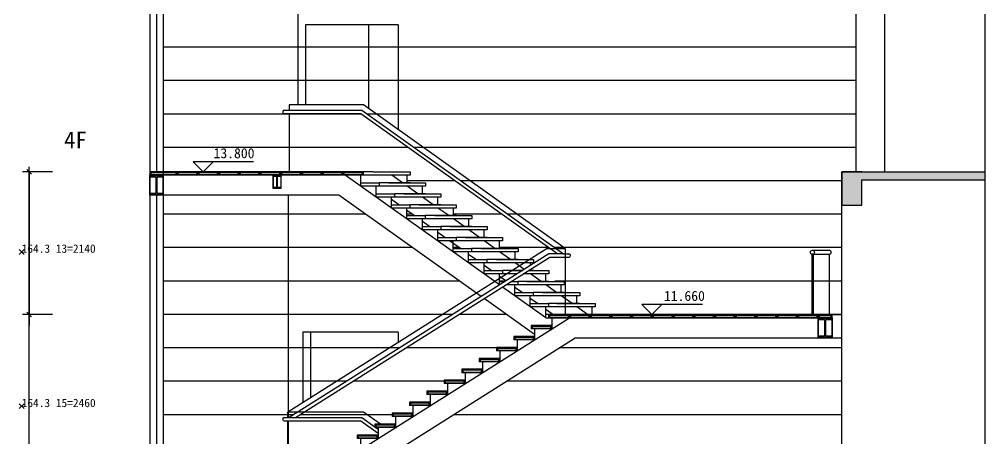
# Model space of a CAD drawing. Header units: metres. Extents: x 104376 to 163826, y -86950 to -44900.
# Drawn here: x 138889 to 153321, y -62254 to -55977 of the extents above; entities that cross this region are included whole.
import ezdxf

# ---------------------------------------------------------------- set-up
doc = ezdxf.new("R2010")
doc.units = ezdxf.units.M
for name, color, linetype in [('COL-S', 251, 'Continuous'), ('COLUMN', 1, 'Continuous'), ('DIM', 3, 'Continuous'), ('HANGING', 7, 'Continuous'), ('JG', 1, 'Continuous'), ('LIANG', 230, 'Continuous'), ('STAIR', 6, 'Continuous'), ('STRUC', 1, 'Continuous'), ('TEXT', 7, 'Continuous'), ('WALL', 2, 'Continuous'), ('WIN', 4, 'Continuous'), ('WINDOW', 4, 'Continuous'), ('XU', 6, 'Continuous'), ('XU1', 7, 'Continuous'), ('里面', 41, 'Continuous')]:
    doc.layers.add(name, color=color, linetype=linetype)
doc.dimstyles.get("Standard").update_dxf_attribs({"dimtxt": 2.5, "dimasz": 2.5, "dimexe": 1.25, "dimexo": 0.625, "dimtad": 1, "dimcen": 2.5, "dimazin": 3, "dimtfac": 1, "dimtmove": 0, "dimatfit": 3})

# ---------------------------------------------------------------- blocks, each defined once
blk = doc.blocks.new('DABU')
at = {"layer": 'COLUMN'}
for p, q in [((310, 0), (0, 0)), ((305, 5), (5, 5))]:
    blk.add_line(p, q, dxfattribs=at)
for points in [[(310, 0), (310, 50), (0, 50), (0, 0)], [(305, 5), (305, 45), (5, 45), (5, 5)], [(295, 5), (295, 35), (15, 35), (15, 5)]]:
    blk.add_lwpolyline(points, dxfattribs=at)
blk = doc.blocks.new('_DIMX')
blk.add_line((-150, 0), (150, 0))
blk.add_lwpolyline([(-70, -70), (70, 70)])
blk = doc.blocks.new('*D23')
for p, q in [((139036.85, -58258.57), (139036.85, -60558.57)), ((139036.6, -60558.57), (139036.35, -60558.57)), ((139036.85, -62858.57), (139036.85, -60558.57)), ((139036.85, -60558.57), (139036.85, -60558.57)), ((139037.1, -60558.57), (139037.35, -60558.57))]:
    blk.add_line(p, q)
at = {"layer": 'Defpoints'}
for p in [(139036.85, -58258.57), (139036.85, -60558.57), (139036.85, -62858.57)]:
    blk.add_point(p, dxfattribs=at)
at = {"layer": 'DIM', "insert": (139036.85, -60557.445), "char_height": 1, "attachment_point": 5}
blk.add_mtext('0', dxfattribs=at)

msp = doc.modelspace()

# ---------------------------------------------------------------- hatches: boundary and pattern name
at = {"layer": 'COL-S'}
h = msp.add_hatch(dxfattribs=at)
h.set_pattern_fill('SOLID')
h.paths.add_polyline_path([(151482.66, -58378.57), (153320.62, -58378.57), (153320.62, -58258.57), (151182.66, -58258.57), (151182.66, -58758.57), (151482.66, -58758.57)])
at = {"layer": 'HANGING'}
h = msp.add_hatch(dxfattribs=at)
h.set_pattern_fill('ANSI32', scale=60)
h.paths.add_polyline_path([(141041.73, -58273.57), (141041.73, -58263.57), (140846.73, -58263.57), (140846.73, -58303.57), (140856.73, -58303.57), (140856.73, -58273.57)])
h.paths.add_polyline_path([(141231.31, -58273.57), (141231.31, -58303.57), (141241.31, -58303.57), (141241.31, -58263.57), (141041.73, -58263.57), (141041.73, -58273.57)])
h = msp.add_hatch(dxfattribs=at)
h.set_pattern_fill('ANSI32', scale=60)
h.paths.add_polyline_path([(141541.31, -58273.57), (141541.31, -58303.57), (141551.31, -58303.57), (141551.31, -58263.57), (141251.31, -58263.57), (141251.31, -58303.57), (141261.31, -58303.57), (141261.31, -58273.57)])
h = msp.add_hatch(dxfattribs=at)
h.set_pattern_fill('ANSI32', scale=60)
h.paths.add_polyline_path([(150835.92, -60399.28), (150835.92, -60439.28), (150845.92, -60439.28), (150845.92, -60409.28), (151025.92, -60409.28), (151025.92, -60439.28), (151035.92, -60439.28), (151035.92, -60399.28)])
at = {"layer": 'STAIR'}
h = msp.add_hatch(dxfattribs=at)
h.set_pattern_fill('ANSI32', scale=60)
h.paths.add_polyline_path([(140931.73, -58583.57), (140846.73, -58583.57), (140846.73, -58603.57), (141036.73, -58603.57), (141036.73, -58583.57), (140951.73, -58583.57), (140951.73, -58333.57), (141036.73, -58333.57), (141036.73, -58313.57), (140846.73, -58313.57), (140846.73, -58333.57), (140931.73, -58333.57)])
h = msp.add_hatch(dxfattribs=at)
h.set_pattern_fill('ANSI32', scale=34.29)
h.paths.add_polyline_path([(142736.02, -58494.28), (142687.44, -58494.28), (142687.44, -58505.71), (142796.02, -58505.71), (142796.02, -58494.28), (142747.44, -58494.28), (142747.44, -58322.85), (142796.02, -58322.85), (142796.02, -58311.43), (142687.44, -58311.43), (142687.44, -58322.85), (142736.02, -58322.85)])
h = msp.add_hatch(dxfattribs=at)
h.set_pattern_fill('ANSI32', scale=60)
h.paths.add_polyline_path([(150925.92, -60719.28), (150835.92, -60719.28), (150835.92, -60739.28), (151035.92, -60739.28), (151035.92, -60719.28), (150945.92, -60719.28), (150945.92, -60469.28), (151035.92, -60469.28), (151035.92, -60449.28), (150835.92, -60449.28), (150835.92, -60469.28), (150925.92, -60469.28)])

# ---------------------------------------------------------------- linework, layer by layer
for p, q in [((139386.85, -58258.57), (138936.85, -58258.57)), ((139036.85, -59243.78), (139036.85, -58259.07)), ((139036.85, -61215.21), (139036.85, -59244.78)), ((138888.74, -59424.39), (138959.45, -59495.1)), ((138959.45, -59424.39), (138888.74, -59495.1)), ((139386.85, -60394.28), (138936.85, -60394.28)), ((139386.85, -60394.28), (138936.85, -60394.28)), ((139036.85, -62858.07), (139036.85, -61216.21)), ((138888.74, -61733.13), (138959.45, -61803.84)), ((138959.45, -61733.13), (138888.74, -61803.84))]:
    msp.add_line(p, q)
at = {"layer": 'JG'}
for p, q in [((151182.66, -58258.57), (153320.62, -58258.57)), ((151482.66, -58378.57), (153320.62, -58378.57))]:
    msp.add_line(p, q, dxfattribs=at)
msp.add_lwpolyline([(151482.66, -58258.57), (151182.66, -58258.57), (151182.66, -58758.57), (151482.66, -58758.57), (151482.66, -58378.57)], dxfattribs=at)
at = {"layer": 'LIANG'}
for p, q in [((144455.76, -58308.57), (141041.73, -58308.57)), ((146067.91, -59952.59), (143761.51, -58308.57)), ((144616.09, -58422.85), (144455.76, -58308.57)), ((144846.57, -58587.14), (144686.24, -58472.85)), ((143665.54, -58608.57), (141041.73, -58608.57)), ((145793.93, -60125.71), (143665.54, -58608.57)), ((144560.2, -58751.43), (144453.52, -58675.38)), ((145077.04, -58751.43), (144916.71, -58637.14)), ((144790.67, -58915.71), (144683.99, -58839.67)), ((145307.52, -58915.71), (145147.19, -58801.43)), ((145021.15, -59080), (144914.47, -59003.96)), ((145538, -59080), (145377.66, -58965.71)), ((145251.62, -59244.28), (145144.94, -59168.24)), ((145768.47, -59244.28), (145608.14, -59130)), ((145482.1, -59408.57), (145321.77, -59294.28)), ((145998.95, -59408.57), (145838.62, -59294.28)), ((146229.42, -59572.85), (146069.09, -59458.57)), ((145712.58, -59572.85), (145605.9, -59496.81)), ((145943.05, -59737.14), (145836.37, -59661.1)), ((146435.93, -59720.05), (146299.57, -59622.85)), ((146161.95, -59893.17), (146066.85, -59825.38)), ((146690.38, -59901.43), (146530.05, -59787.14)), ((146757.71, -60444.28), (146111.9, -59983.94)), ((146404.01, -60065.71), (146297.33, -59989.67)), ((146920.85, -60065.71), (146760.52, -59951.43)), ((146591.73, -60694.39), (145837.92, -60157.06)), ((146634.48, -60230), (146527.8, -60153.96)), ((147151.33, -60230), (146991, -60115.71)), ((146864.96, -60394.28), (146758.28, -60318.24)), ((147381.81, -60394.28), (147221.47, -60280)), ((143211.73, -62908.57), (147111.73, -60444.28)), ((146757.71, -60444.28), (150830.92, -60444.28)), ((143298.57, -63208.57), (147198.57, -60744.28)), ((147198.57, -60744.28), (150830.92, -60744.28))]:
    msp.add_line(p, q, dxfattribs=at)
at = {"layer": 'STAIR'}
for p, q in [((141241.31, -58303.57), (140846.73, -58303.57)), ((141551.31, -58303.57), (141251.31, -58303.57)), ((141246.31, -58308.57), (140841.73, -58308.57)), ((141556.31, -58308.57), (141246.31, -58308.57)), ((144730.56, -58422.85), (144407.08, -58422.85)), ((144961.03, -58587.14), (144637.56, -58587.14)), ((145191.51, -58751.43), (144868.03, -58751.43)), ((145421.99, -58915.71), (144958.22, -58915.71)), ((145652.46, -59080), (145328.98, -59080)), ((145882.94, -59244.28), (145559.46, -59244.28)), ((146113.42, -59408.57), (145789.94, -59408.57)), ((146803.68, -59487.68), (142924.89, -61938.57)), ((146343.89, -59572.85), (146020.41, -59572.85)), ((147025.71, -59487.68), (146803.68, -59487.68)), ((146408.89, -59737.14), (146250.89, -59737.14)), ((146574.37, -59737.14), (146502.49, -59737.14)), ((146804.84, -59901.43), (146481.37, -59901.43)), ((147035.32, -60065.71), (146711.84, -60065.71)), ((147264.69, -60230), (146924.06, -60230)), ((147264.69, -60394.28), (146801.73, -60394.28)), ((150830.92, -60744.28), (150830.92, -60444.28)), ((150830.92, -60744.28), (150830.92, -60444.28)), ((151040.92, -60444.28), (150830.92, -60444.28)), ((151035.92, -60439.28), (150835.92, -60439.28))]:
    msp.add_line(p, q, dxfattribs=at)
for points in [[(142849.55, -57338.57), (144010.72, -57338.57), (147025.71, -59487.68), (147104.77, -59487.68)], [(142849.55, -57388.57), (143994.72, -57388.57), (146939.57, -59487.68)], [(141246.31, -58308.57), (141246.31, -58258.57), (140841.73, -58258.57), (140841.73, -58308.57)], [(141241.31, -58303.57), (141241.31, -58263.57), (140846.73, -58263.57), (140846.73, -58303.57)], [(141231.31, -58303.57), (141231.31, -58273.57), (140856.73, -58273.57), (140856.73, -58303.57)], [(141556.31, -58308.57), (141556.31, -58258.57), (141246.31, -58258.57), (141246.31, -58308.57)], [(141551.31, -58303.57), (141551.31, -58263.57), (141251.31, -58263.57), (141251.31, -58303.57)], [(141541.31, -58303.57), (141541.31, -58273.57), (141261.31, -58273.57), (141261.31, -58303.57)], [(144176.6, -58258.57), (144730.56, -58258.57), (144730.56, -58308.57), (144246.75, -58308.57)], [(140951.73, -58333.57), (141036.73, -58333.57), (141036.73, -58313.57), (140846.73, -58313.57), (140846.73, -58333.57), (140931.73, -58333.57)], [(140931.73, -58333.57), (140931.73, -58583.57)], [(140951.73, -58583.57), (140951.73, -58583.57), (140951.73, -58333.57)], [(142747.44, -58322.85), (142796.02, -58322.85), (142796.02, -58311.43), (142687.44, -58311.43), (142687.44, -58322.85), (142736.02, -58322.85)], [(142736.02, -58322.85), (142736.02, -58494.28)], [(142747.44, -58494.28), (142747.44, -58494.28), (142747.44, -58322.85)], [(144407.08, -58422.85), (144961.03, -58422.85), (144961.03, -58472.85), (144477.22, -58472.85)], [(140931.73, -58583.57), (140846.73, -58583.57), (140846.73, -58603.57), (141036.73, -58603.57), (141036.73, -58583.57), (140951.73, -58583.57)], [(142736.02, -58494.28), (142687.44, -58494.28), (142687.44, -58505.71), (142796.02, -58505.71), (142796.02, -58494.28), (142747.44, -58494.28)], [(144637.56, -58587.14), (145191.51, -58587.14), (145191.51, -58637.14), (144707.7, -58637.14)], [(144868.03, -58751.43), (145421.99, -58751.43), (145421.99, -58801.43), (144938.18, -58801.43)], [(145098.51, -58915.71), (145652.46, -58915.71), (145652.46, -58965.71), (145168.65, -58965.71)], [(145328.98, -59080), (145882.94, -59080), (145882.94, -59130), (145399.13, -59130)], [(145559.46, -59244.28), (146113.42, -59244.28), (146113.42, -59294.28), (145629.61, -59294.28)], [(145789.94, -59408.57), (146343.89, -59408.57), (146343.89, -59458.57), (145860.08, -59458.57)], [(143018.49, -61938.57), (146818.16, -59537.68)], [(146020.41, -59572.85), (146574.37, -59572.85), (146574.37, -59622.85), (146090.56, -59622.85)], [(146818.16, -59537.68), (147104.77, -59537.68)], [(146250.89, -59737.14), (146408.89, -59737.14)], [(146502.49, -59737.14), (146804.84, -59737.14), (146804.84, -59787.14), (146423.36, -59787.14)], [(146329.76, -59787.14), (146321.03, -59787.14)], [(146481.37, -59901.43), (147035.32, -59901.43), (147035.32, -59951.43), (146551.51, -59951.43)], [(146711.84, -60065.71), (147265.8, -60065.71), (147265.8, -60115.71), (146781.99, -60115.71)], [(146924.06, -60230), (147496.27, -60230), (147496.27, -60280), (146924.06, -60280)], [(151040.92, -60444.28), (151040.92, -60394.28), (150830.92, -60394.28), (150830.92, -60444.28)], [(151035.92, -60439.28), (151035.92, -60399.28), (150835.92, -60399.28), (150835.92, -60439.28)], [(150945.92, -60469.28), (151035.92, -60469.28), (151035.92, -60449.28), (150835.92, -60449.28), (150835.92, -60469.28), (150925.92, -60469.28)], [(151025.92, -60439.28), (151025.92, -60409.28), (150845.92, -60409.28), (150845.92, -60439.28)], [(150925.92, -60469.28), (150925.92, -60719.28)], [(150945.92, -60719.28), (150945.92, -60719.28), (150945.92, -60469.28)], [(150925.92, -60719.28), (150835.92, -60719.28), (150835.92, -60739.28), (151035.92, -60739.28), (151035.92, -60719.28), (150945.92, -60719.28)], [(142849.55, -61938.57), (144010.72, -61938.57), (144201.73, -62074.72)], [(142849.55, -61988.57), (142939.36, -61988.57)], [(142849.55, -61988.57), (143994.72, -61988.57), (144251.73, -62171.77)], [(144219.15, -62087.14), (144251.73, -62110.36)]]:
    msp.add_lwpolyline(points, dxfattribs=at)
for points in [[(140841.73, -58308.57), (141041.73, -58308.57), (141041.73, -58608.57), (140841.73, -58608.57)], [(140846.73, -58313.57), (141036.73, -58313.57), (141036.73, -58603.57), (140846.73, -58603.57)], [(142684.59, -58308.57), (142798.87, -58308.57), (142798.87, -58508.57), (142684.59, -58508.57)], [(142687.44, -58311.43), (142796.02, -58311.43), (142796.02, -58505.71), (142687.44, -58505.71)], [(150830.92, -60444.28), (151040.92, -60444.28), (151040.92, -60744.28), (150830.92, -60744.28)], [(150835.92, -60449.28), (151035.92, -60449.28), (151035.92, -60739.28), (150835.92, -60739.28)]]:
    msp.add_lwpolyline(points, close=True, dxfattribs=at)
at = {"layer": 'TEXT'}
for points in [[(142390.88, -58108.87), (141485.38, -58108.87), (141635.08, -58258.57), (141784.78, -58108.87)], [(149100.7, -60244.58), (148195.2, -60244.58), (148344.9, -60394.28), (148494.6, -60244.58)]]:
    msp.add_lwpolyline(points, dxfattribs=at)
at = {"layer": 'WALL'}
for p, q in [((151397.93, -58258.57), (151397.93, -53894.53)), ((151830.05, -58258.57), (151830.05, -53894.53))]:
    msp.add_line(p, q, dxfattribs=at)
at = {"layer": 'WIN'}
for p, q in [((153320.62, -53086.55), (153320.62, -63800.6)), ((140841.73, -53894.53), (140841.73, -72058.57)), ((140941.73, -53894.53), (140941.73, -58258.57)), ((141041.73, -53894.53), (141041.73, -72058.57)), ((143051.55, -53894.53), (143051.55, -57258.57)), ((144552.58, -56058.57), (143167.26, -56058.57)), ((143167.26, -56058.57), (143167.26, -57258.57)), ((144112.84, -57313.11), (144112.84, -56058.57)), ((144552.58, -56058.57), (144552.58, -57626.57)), ((151182.66, -72058.57), (151182.66, -58258.57)), ((140941.73, -58608.57), (140941.73, -62858.57)), ((142905.64, -58608.57), (142905.64, -61938.57)), ((150744.18, -59434.28), (150996.27, -59434.28)), ((150734.18, -59492.57), (150734.18, -60394.28)), ((150744.18, -59494.28), (150996.27, -59494.28)), ((150754.18, -59492.57), (150754.18, -60394.28)), ((150996.27, -59494.28), (150996.27, -60396)), ((150811.73, -60394.28), (151182.66, -60394.28)), ((143128.2, -60658.57), (143128.2, -61715.47)), ((144552.58, -60658.57), (143128.2, -60658.57)), ((143243.9, -60658.57), (143243.9, -61642.36)), ((144552.58, -60658.57), (144552.58, -60815.45)), ((150830.92, -60744.28), (151182.66, -60744.28)), ((142905.64, -61988.57), (142905.64, -62858.57))]:
    msp.add_line(p, q, dxfattribs=at)
msp.add_circle((150744.18, -59464.28), 30, dxfattribs=at)
msp.add_arc((150996.27, -59464.28), 30, 270, 90, dxfattribs=at)
at = {"layer": 'WINDOW'}
for p, q in [((144036.31, -57258.57), (142921.73, -57258.57)), ((142921.73, -57258.57), (142921.73, -57338.57)), ((147051.3, -59407.68), (144036.31, -57258.57)), ((142921.73, -57388.57), (142921.73, -58258.57)), ((146780.53, -59407.68), (142901.73, -61858.57)), ((146780.53, -59407.68), (147051.3, -59407.68)), ((147051.3, -59407.68), (147051.3, -60394.28)), ((144036.31, -61858.57), (142901.73, -61858.57)), ((142901.73, -61938.57), (142901.73, -61858.57)), ((144036.31, -61858.57), (142921.73, -61858.57)), ((144286.83, -62037.14), (144036.31, -61858.57)), ((144286.83, -62037.14), (144036.31, -61858.57)), ((142901.73, -62858.57), (142901.73, -61988.57))]:
    msp.add_line(p, q, dxfattribs=at)
at = {"layer": 'XU'}
msp.add_line((151182.66, -58258.57), (151182.66, -58258.57), dxfattribs=at)
at = {"layer": 'XU1'}
for p, q in [((144036.31, -58258.57), (143211.73, -58258.57)), ((144176.6, -58258.57), (144036.31, -58258.57)), ((144036.31, -58308.57), (144036.31, -58258.57)), ((144036.31, -58308.57), (143211.73, -58308.57)), ((143992.56, -58472.85), (143992.56, -58308.57)), ((144246.75, -58308.57), (144036.31, -58308.57)), ((144407.08, -58422.85), (144266.79, -58422.85)), ((144686.81, -58422.85), (144686.81, -58308.57)), ((144223.04, -58637.14), (144223.04, -58472.85)), ((144477.22, -58472.85), (144266.79, -58472.85)), ((144637.56, -58587.14), (144497.27, -58587.14)), ((144917.28, -58587.14), (144917.28, -58472.85)), ((144453.52, -58801.43), (144453.52, -58637.14)), ((144707.7, -58637.14), (144497.27, -58637.14)), ((145147.76, -58751.43), (145147.76, -58637.14)), ((144683.99, -58965.71), (144683.99, -58801.43)), ((144868.03, -58751.43), (144727.74, -58751.43)), ((144938.18, -58801.43), (144727.74, -58801.43)), ((145378.24, -58915.71), (145378.24, -58801.43)), ((144914.47, -59130), (144914.47, -58965.71)), ((145168.65, -58965.71), (144958.22, -58965.71)), ((145608.71, -59080), (145608.71, -58965.71)), ((145144.94, -59294.28), (145144.94, -59130)), ((145328.98, -59080), (145188.69, -59080)), ((145399.13, -59130), (145188.69, -59130)), ((145839.19, -59244.28), (145839.19, -59130)), ((145375.42, -59458.57), (145375.42, -59294.28)), ((145559.46, -59244.28), (145419.17, -59244.28)), ((145629.61, -59294.28), (145419.17, -59294.28)), ((146069.67, -59408.57), (146069.67, -59294.28)), ((145605.9, -59622.85), (145605.9, -59458.57)), ((145789.94, -59408.57), (145649.65, -59408.57)), ((145860.08, -59458.57), (145649.65, -59458.57)), ((146300.14, -59572.85), (146300.14, -59458.57)), ((146020.41, -59572.85), (145880.12, -59572.85)), ((145836.37, -59787.14), (145836.37, -59622.85)), ((146090.56, -59622.85), (145880.12, -59622.85)), ((146250.89, -59737.14), (146110.6, -59737.14)), ((146530.62, -59660.22), (146530.62, -59622.85)), ((146530.62, -59737.14), (146530.62, -59719.37)), ((146066.85, -59951.43), (146066.85, -59787.14)), ((146321.03, -59787.14), (146110.6, -59787.14)), ((146761.09, -59901.43), (146761.09, -59787.14)), ((146297.33, -60115.71), (146297.33, -59951.43)), ((146481.37, -59901.43), (146341.08, -59901.43)), ((146551.51, -59951.43), (146341.08, -59951.43)), ((146991.57, -60065.71), (146991.57, -59951.43)), ((146527.8, -60280), (146527.8, -60115.71)), ((146711.84, -60065.71), (146571.55, -60065.71)), ((146781.99, -60115.71), (146571.55, -60115.71)), ((147222.05, -60230), (147222.05, -60115.71)), ((146758.28, -60444.28), (146758.28, -60280)), ((146924.06, -60230), (146802.03, -60230)), ((146924.06, -60280), (146802.03, -60280)), ((147452.52, -60394.28), (147452.52, -60280)), ((146851.73, -60444.28), (146851.73, -60608.57)), ((151040.92, -60444.28), (151040.92, -60394.28)), ((146591.73, -60608.57), (146591.73, -60772.85)), ((146331.73, -60772.85), (146331.73, -60937.14)), ((146071.73, -60937.14), (146071.73, -61101.43)), ((145811.73, -61101.43), (145811.73, -61265.71)), ((145551.73, -61265.71), (145551.73, -61430)), ((145291.73, -61430), (145291.73, -61594.28)), ((145031.73, -61594.28), (145031.73, -61758.57)), ((144771.73, -61758.57), (144771.73, -61922.85)), ((142849.55, -61938.57), (142924.89, -61938.57)), ((144511.73, -61922.85), (144511.73, -62087.14)), ((144251.73, -62087.14), (144251.73, -62251.43)), ((143991.73, -62251.43), (143991.73, -62415.71))]:
    msp.add_line(p, q, dxfattribs=at)
for points in [[(143992.56, -58422.85), (144266.79, -58422.85), (144266.79, -58472.85), (143992.56, -58472.85)], [(144223.04, -58587.14), (144497.27, -58587.14), (144497.27, -58637.14), (144223.04, -58637.14)], [(144453.52, -58751.43), (144727.74, -58751.43), (144727.74, -58801.43), (144453.52, -58801.43)], [(144683.99, -58915.71), (144958.22, -58915.71), (144958.22, -58965.71), (144683.99, -58965.71)], [(144914.47, -59080), (145188.69, -59080), (145188.69, -59130), (144914.47, -59130)], [(145144.94, -59244.28), (145419.17, -59244.28), (145419.17, -59294.28), (145144.94, -59294.28)], [(145375.42, -59408.57), (145649.65, -59408.57), (145649.65, -59458.57), (145375.42, -59458.57)], [(145605.9, -59572.85), (145880.12, -59572.85), (145880.12, -59622.85), (145605.9, -59622.85)], [(145836.37, -59737.14), (146110.6, -59737.14), (146110.6, -59787.14), (145836.37, -59787.14)], [(146297.33, -60065.71), (146571.55, -60065.71), (146571.55, -60115.71), (146297.33, -60115.71)], [(146527.8, -60230), (146802.03, -60230), (146802.03, -60280), (146527.8, -60280)]]:
    msp.add_lwpolyline(points, close=True, dxfattribs=at)
for points in [[(146069.76, -59951.43), (146066.85, -59951.43), (146066.85, -59901.43), (146148.89, -59901.43)], [(146242.49, -59901.43), (146341.08, -59901.43), (146341.08, -59951.43), (146163.36, -59951.43)]]:
    msp.add_lwpolyline(points, dxfattribs=at)
for centre, start, end in [((142849.55, -57363.57), 90, 270), ((147104.77, -59512.68), 270, 90), ((142849.55, -61963.57), 90, 270), ((142849.55, -61963.57), 90, 270)]:
    msp.add_arc(centre, 25, start, end, dxfattribs=at)
at = {"layer": '里面'}
for p, q in [((151397.93, -56394.53), (141041.73, -56394.53)), ((151397.93, -56894.53), (141041.73, -56894.53)), ((144003.09, -57394.53), (141041.73, -57394.53)), ((151397.93, -57394.53), (144089.23, -57394.53)), ((144704.53, -57894.53), (141041.73, -57894.53)), ((151397.93, -57894.53), (144790.68, -57894.53)), ((145405.98, -58394.53), (144686.81, -58394.53)), ((151182.66, -58394.53), (145492.13, -58394.53)), ((144066.71, -58894.53), (141041.73, -58894.53)), ((144760.96, -58894.53), (144683.99, -58894.53)), ((146107.43, -58894.53), (145378.24, -58894.53)), ((151182.66, -58894.53), (146193.58, -58894.53)), ((144768.16, -59394.53), (141041.73, -59394.53)), ((145462.4, -59394.53), (145375.42, -59394.53)), ((146808.88, -59394.53), (146069.67, -59394.53)), ((151182.66, -59394.53), (146895.02, -59394.53)), ((145469.61, -59894.53), (141041.73, -59894.53)), ((146159.8, -59894.53), (146066.85, -59894.53)), ((151182.66, -59894.53), (146895.02, -59894.53)), ((145368.5, -60394.53), (141041.73, -60394.53)), ((146171.06, -60394.53), (145462.1, -60394.53)), ((149591.73, -60394.53), (146758.28, -60394.53)), ((151182.66, -60394.53), (146895.02, -60394.53)), ((144577.19, -60894.53), (141041.73, -60894.53)), ((146021.73, -60894.53), (144670.8, -60894.53)), ((151182.66, -60894.53), (146960.79, -60894.53)), ((143785.89, -61394.53), (141041.73, -61394.53)), ((145241.73, -61394.53), (143879.49, -61394.53)), ((151182.66, -61394.53), (146169.48, -61394.53)), ((142994.58, -61894.53), (141041.73, -61894.53)), ((144461.73, -61894.53), (143088.19, -61894.53)), ((151182.66, -61894.53), (145378.18, -61894.53))]:
    msp.add_line(p, q, dxfattribs=at)

# ---------------------------------------------------------------- block references
at = {"layer": 'DIM', "xscale": 0.5, "yscale": 0.5, "zscale": 0.5}
for p, rotation in [((139036.85, -58258.57), 90), ((139036.85, -60394.28), 90), ((139036.85, -60394.28), 270)]:
    msp.add_blockref('_DIMX', p, dxfattribs=dict(at, rotation=rotation))
at = {"layer": 'STRUC'}
for p in [(141556.31, -58308.57), (141866.31, -58308.57), (142176.31, -58308.57), (142486.31, -58308.57), (142796.31, -58308.57), (143106.31, -58308.57), (143416.31, -58308.57), (143726.31, -58308.57), (146801.73, -60444.28), (147111.73, -60444.28), (147421.73, -60444.28), (147731.73, -60444.28), (148041.73, -60444.28), (148351.73, -60444.28), (148661.73, -60444.28), (148971.73, -60444.28), (149281.73, -60444.28), (149591.73, -60444.28), (149901.73, -60444.28), (150211.73, -60444.28), (150521.73, -60444.28), (146541.73, -60608.57), (146281.73, -60772.85), (146021.73, -60937.14), (145761.73, -61101.43), (145501.73, -61265.71), (145241.73, -61430), (144981.73, -61594.28), (144721.73, -61758.57), (144461.73, -61922.85), (144201.73, -62087.14), (143941.73, -62251.43)]:
    msp.add_blockref('DABU', p, dxfattribs=at)

# ---------------------------------------------------------------- texts
at = {"char_height": 125, "attachment_point": 1}
for s, insert in [('164.3 13=2140', (138924.35, -59346.24)), ('164.3 15=2460', (138924.35, -61655.79))]:
    msp.add_mtext(s, dxfattribs=dict(at, insert=insert))
at = {"layer": 'TEXT'}
for s, height, p in [('4F', 250, (139557.78, -57906.62)), ('13.800', 150, (141792.75, -58055.62)), ('11.660', 150, (148525.43, -60191.34))]:
    msp.add_text(s, height=height, rotation=360, dxfattribs=at).set_placement(p)

# ---------------------------------------------------------------- dimensions: what is measured, and where the dimension line sits
at = {"layer": 'DIM'}
dim = msp.add_linear_dim(base=(139036.85, -60558.57), p1=(139036.85, -62858.57), p2=(139036.85, -58258.57), dimstyle='Standard', dxfattribs=at)
dim.commit()
dim.dimension.update_dxf_attribs({"geometry": '*D23', "text_midpoint": (139036.85, -60557.445)})

doc.saveas('drawing.dxf')
